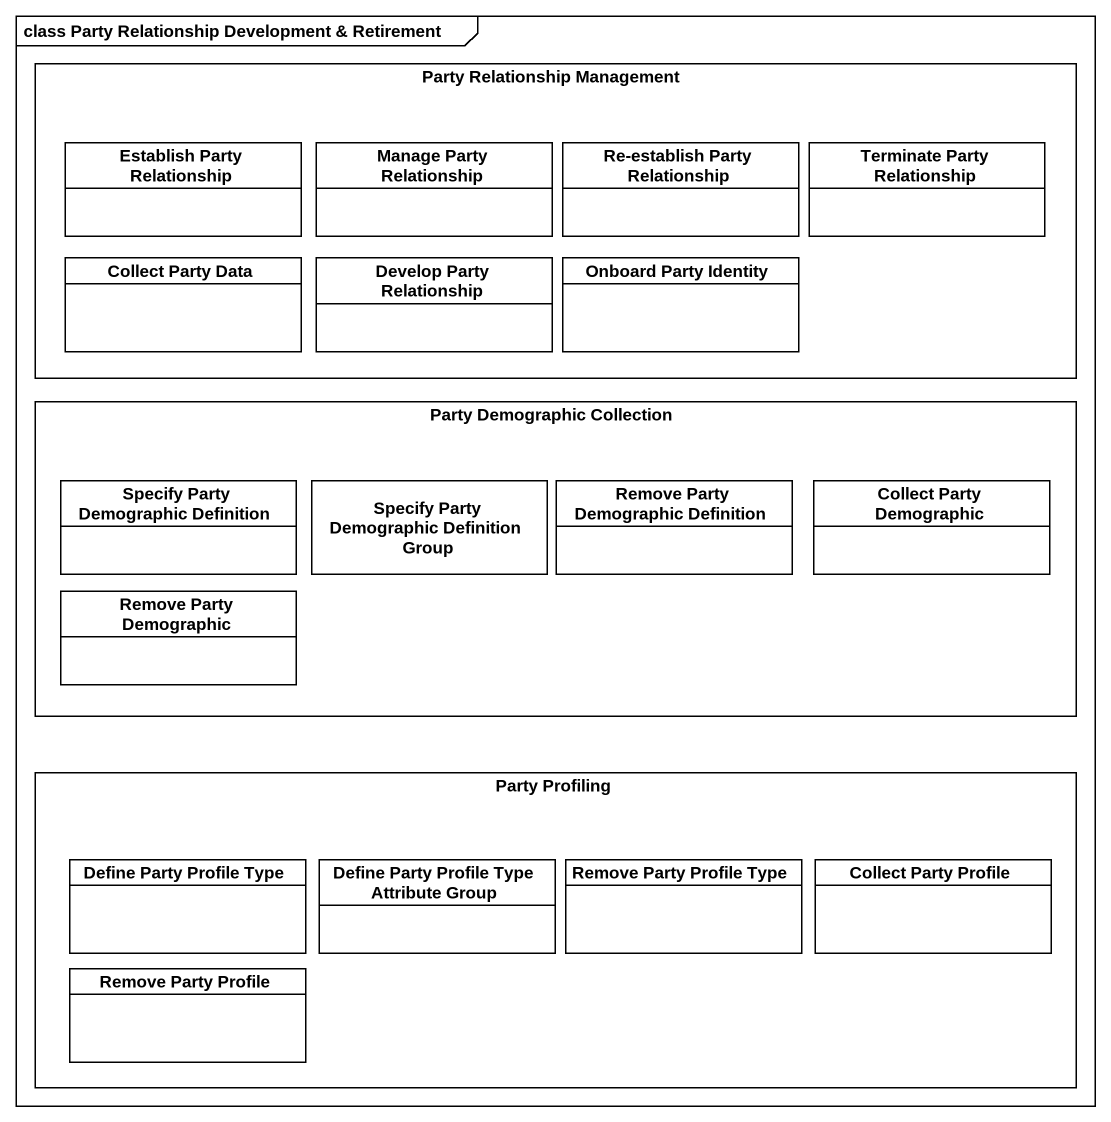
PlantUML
@startuml
mainframe class Party Relationship Development & Retirement
hide circle
hide empty members
rectangle "Party Relationship Management" as Party_Relationship {
  class "Establish Party Relationship" as Establish_Party_Relationship #FFFFFF
  class "Manage Party Relationship" as Manage_Party_Relationship #FFFFFF
  class "Re-establish Party Relationship" as Re_establish_Party #FFFFFF
  class "Terminate Party Relationship" as Terminate_Party_Relationship #FFFFFF
  class "Collect Party Data" as Collect_Party_Data #FFFFFF
  class "Develop Party Relationship" as Develop_Party_Relationship #FFFFFF
  class "Onboard Party Identity" as Onboard_Party_Identity #FFFFFF
}
rectangle "Party Demographic Collection" as Party_Demographic_Collection {
  class "Specify Party Demographic Definition" as Specify_Party_Demographic #FFFFFF
  class "Specify Party Demographic Definition Group" as Specify_Party_Demographic_2 #FFFFFF
  class "Remove Party Demographic Definition" as Remove_Party_Demographic #FFFFFF
  class "Collect Party Demographic" as Collect_Party_Demographic #FFFFFF
  class "Remove Party Demographic" as Remove_Party_Demographic_2 #FFFFFF
}
rectangle "Party Profiling" as Party_Profiling {
  class "Define Party Profile Type" as Define_Party_Profile_Type #FFFFFF
  class "Define Party Profile Type Attribute Group" as Define_Party_Profile_Type_2 #FFFFFF
  class "Remove Party Profile Type" as Remove_Party_Profile_Type #FFFFFF
  class "Collect Party Profile" as Collect_Party_Profile #FFFFFF
  class "Remove Party Profile" as Remove_Party_Profile #FFFFFF
}
@enduml
